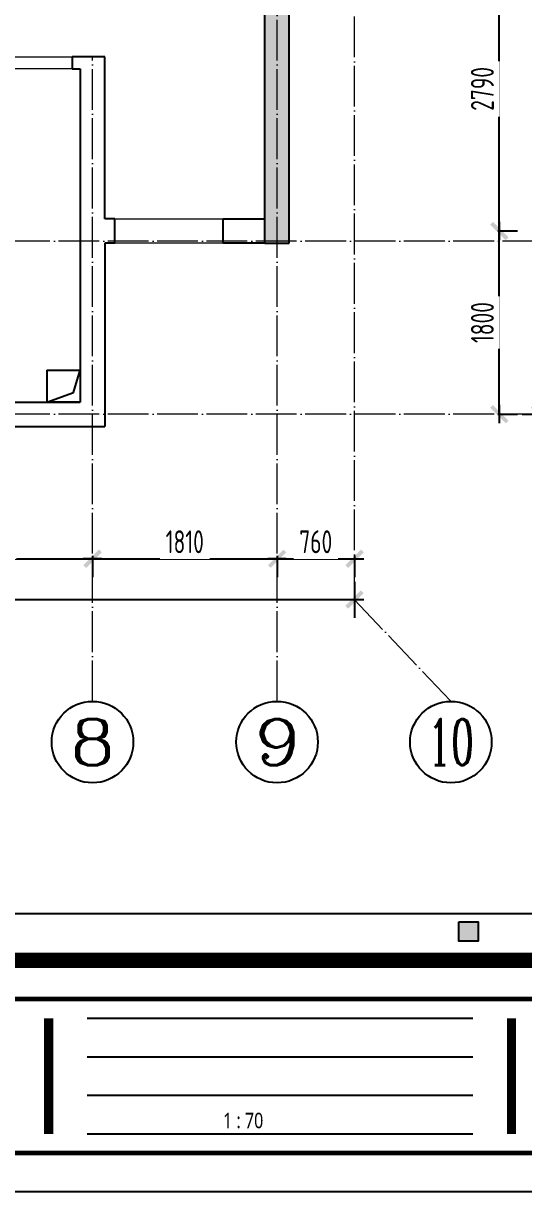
# Model space of a CAD drawing. Header units: inches. Extents: x 600 to 250244, y -404780 to 1000.
# Drawn here: x 78586 to 83492, y -292400 to -280931 of the extents above; entities that cross this region are included whole.
import ezdxf
from ezdxf.enums import TextEntityAlignment as Align

# ---------------------------------------------------------------- set-up
doc = ezdxf.new("R2010")
doc.units = ezdxf.units.IN
doc.header["$MEASUREMENT"] = 0
doc.linetypes.add('DOTE', pattern=[2.42, 2, -0.2, 0.02, -0.2])
for name, color, linetype in [('15开关布置图-YJ', 2, 'Continuous'), ('AXIS', 1, 'Continuous'), ('AXIS_TEXT', 7, 'Continuous'), ('A图框', 7, 'Continuous'), ('D-ARCHI', 250, 'Continuous'), ('EVH 立面填充', 8, 'Continuous'), ('IBS-182-原建筑非承重墙', 150, 'Continuous'), ('IBS-200-原建筑承重墙柱', 200, 'Continuous'), ('外标注', 50, 'Continuous')]:
    doc.layers.add(name, color=color, linetype=linetype)
doc.layers.add('门', color=65, linetype='Continuous', lineweight=13)
doc.styles.add('05.YBC-内标注2.5', font='SimSun.ttf', dxfattribs={"width": 0.8, "height": 2.5})
doc.styles.add('_TCH_AXIS', font='COMPLEX', dxfattribs={"bigfont": 'GBCBIG'})
doc.styles.add('COMPLEX', font='COMPLEX')
doc.styles.add('HBA-DIMT', font='ARCHS.SHX', dxfattribs={"width": 0.8})
doc.dimstyles.new('HBA_40', dxfattribs={"dimscale": 50, "dimtxt": 2.5, "dimasz": 0.1, "dimexe": 2, "dimexo": 2.5, "dimgap": 0.6, "dimtad": 1, "dimdec": 0, "dimrnd": 5, "dimzin": 0, "dimtxsty": 'HBA-DIMT', "dimblk": 'HBA_DIMENSION_TICK', "dimblk1": 'HBA_DIMENSION_TICK', "dimblk2": 'HBA_DIMENSION_TICK', "dimcen": 0.125, "dimclrd": 44, "dimclre": 44, "dimclrt": 2, "dimadec": 0, "dimazin": 0, "dimtfac": 1, "dimtdec": 0, "dimtix": 1, "dimtmove": 1, "dimatfit": 3, "dimldrblk": 'HBA_Leader_Dot', "dimfxl": 0, "dimtvp": 1, "dimtfill": 1, "dimtolj": 1, "dimtzin": 0, "dimarcsym": 0})

# ---------------------------------------------------------------- blocks, each defined once
blk = doc.blocks.new('HBA_DIMENSION_TICK')
at = {"color": 0, "linetype": 'ByBlock'}
for p, q in [((-10, 0), (0, 0)), ((0, 0), (10, 0))]:
    blk.add_line(p, q, dxfattribs=at)
at = {"color": 50, "linetype": 'ByBlock'}
blk.add_solid([(-10, -7), (-7, -10), (7, 10), (10, 7)], dxfattribs=at)
blk = doc.blocks.new('*D146')
at = {"layer": 'Defpoints', "color": 0, "transparency": 16777216}
for p in [(77224, -285932), (79264, -285932), (79264, -286187)]:
    blk.add_point(p, dxfattribs=at)
at = {"layer": '外标注', "color": 44, "lineweight": -2, "transparency": 16777216}
for p, q in [((77224, -286157), (77224, -286367)), ((79264, -286157), (79264, -286367)), ((77233, -286187), (79255, -286187))]:
    blk.add_line(p, q, dxfattribs=at)
at = {"layer": '外标注', "color": 44, "lineweight": -2, "transparency": 16777216, "xscale": 9, "yscale": 9, "zscale": 9, "rotation": 180}
blk.add_blockref('HBA_DIMENSION_TICK', (77224, -286187), dxfattribs=at)
at = {"layer": '外标注', "color": 44, "lineweight": -2, "transparency": 16777216, "xscale": 9, "yscale": 9, "zscale": 9}
blk.add_blockref('HBA_DIMENSION_TICK', (79264, -286187), dxfattribs=at)
at = {"layer": '外标注', "color": 2, "transparency": 16777216, "insert": (78244, -286020), "char_height": 225, "attachment_point": 5, "style": 'HBA-DIMT', "bg_fill": 3, "box_fill_scale": 1.25, "bg_fill_color": 256, "bg_fill_true_color": 13158600, "bg_fill_transparency": 0}
blk.add_mtext('\\A1;2040', dxfattribs=at)
blk = doc.blocks.new('HBA_Leader_Dot')
at = {"color": 0, "linetype": 'ByBlock'}
blk.add_line((-5, 0), (-10, 0), dxfattribs=at)
at = {"color": 0, "linetype": 'ByBlock', "const_width": 5}
blk.add_lwpolyline([(-2.5, 0, 1), (2.5, 0, 1)], format="xyb", close=True, dxfattribs=at)
blk = doc.blocks.new('*D147')
at = {"layer": 'Defpoints', "color": 0, "transparency": 16777216}
for p in [(79264, -285932), (81074, -285932), (81074, -286187)]:
    blk.add_point(p, dxfattribs=at)
at = {"layer": '外标注', "color": 44, "lineweight": -2, "transparency": 16777216}
for p, q in [((79264, -286157), (79264, -286367)), ((81074, -286157), (81074, -286367)), ((79273, -286187), (81065, -286187))]:
    blk.add_line(p, q, dxfattribs=at)
at = {"layer": '外标注', "color": 44, "lineweight": -2, "transparency": 16777216, "xscale": 9, "yscale": 9, "zscale": 9, "rotation": 180}
blk.add_blockref('HBA_DIMENSION_TICK', (79264, -286187), dxfattribs=at)
at = {"layer": '外标注', "color": 44, "lineweight": -2, "transparency": 16777216, "xscale": 9, "yscale": 9, "zscale": 9}
blk.add_blockref('HBA_DIMENSION_TICK', (81074, -286187), dxfattribs=at)
at = {"layer": '外标注', "color": 2, "transparency": 16777216, "insert": (80169, -286020), "char_height": 225, "attachment_point": 5, "style": 'HBA-DIMT', "bg_fill": 3, "box_fill_scale": 1.25, "bg_fill_color": 256, "bg_fill_true_color": 13158600, "bg_fill_transparency": 0}
blk.add_mtext('\\A1;1810', dxfattribs=at)
blk = doc.blocks.new('*D148')
at = {"layer": 'Defpoints', "color": 0, "transparency": 16777216}
for p in [(81074, -285932), (81834, -285932), (81834, -286187)]:
    blk.add_point(p, dxfattribs=at)
at = {"layer": '外标注', "color": 44, "lineweight": -2, "transparency": 16777216}
for p, q in [((81074, -286157), (81074, -286367)), ((81834, -286157), (81834, -286367)), ((81083, -286187), (81825, -286187))]:
    blk.add_line(p, q, dxfattribs=at)
at = {"layer": '外标注', "color": 44, "lineweight": -2, "transparency": 16777216, "xscale": 9, "yscale": 9, "zscale": 9, "rotation": 180}
blk.add_blockref('HBA_DIMENSION_TICK', (81074, -286187), dxfattribs=at)
at = {"layer": '外标注', "color": 44, "lineweight": -2, "transparency": 16777216, "xscale": 9, "yscale": 9, "zscale": 9}
blk.add_blockref('HBA_DIMENSION_TICK', (81834, -286187), dxfattribs=at)
at = {"layer": '外标注', "color": 2, "transparency": 16777216, "insert": (81454, -286020), "char_height": 225, "attachment_point": 5, "style": 'HBA-DIMT', "bg_fill": 3, "box_fill_scale": 1.25, "bg_fill_color": 256, "bg_fill_true_color": 13158600, "bg_fill_transparency": 0}
blk.add_mtext('\\A1;760', dxfattribs=at)
blk = doc.blocks.new('*D149')
at = {"layer": 'Defpoints', "color": 0, "transparency": 16777216}
for p in [(67134, -286187), (81834, -286187), (81834, -286587)]:
    blk.add_point(p, dxfattribs=at)
at = {"layer": '外标注', "color": 44, "lineweight": -2, "transparency": 16777216}
for p, q in [((67134, -286412), (67134, -286767)), ((81834, -286412), (81834, -286767)), ((67143, -286587), (81825, -286587))]:
    blk.add_line(p, q, dxfattribs=at)
at = {"layer": '外标注', "color": 44, "lineweight": -2, "transparency": 16777216, "xscale": 9, "yscale": 9, "zscale": 9, "rotation": 180}
blk.add_blockref('HBA_DIMENSION_TICK', (67134, -286587), dxfattribs=at)
at = {"layer": '外标注', "color": 44, "lineweight": -2, "transparency": 16777216, "xscale": 9, "yscale": 9, "zscale": 9}
blk.add_blockref('HBA_DIMENSION_TICK', (81834, -286587), dxfattribs=at)
at = {"layer": '外标注', "color": 2, "transparency": 16777216, "insert": (74484, -286420), "char_height": 225, "attachment_point": 5, "style": 'HBA-DIMT', "bg_fill": 3, "box_fill_scale": 1.25, "bg_fill_color": 256, "bg_fill_true_color": 13158600, "bg_fill_transparency": 0}
blk.add_mtext('\\A1;14700', dxfattribs=at)
blk = doc.blocks.new('*D150')
at = {"layer": 'Defpoints', "color": 0, "transparency": 16777216}
for p in [(83013, -282969), (83254, -282969), (83013, -284767)]:
    blk.add_point(p, dxfattribs=at)
at = {"layer": '外标注', "color": 44, "lineweight": -2, "transparency": 16777216}
for p, q in [((83238, -282969), (83434, -282969)), ((83254, -284758), (83254, -282978)), ((83238, -284767), (83434, -284767))]:
    blk.add_line(p, q, dxfattribs=at)
at = {"layer": '外标注', "color": 44, "lineweight": -2, "transparency": 16777216, "xscale": 9, "yscale": 9, "zscale": 9}
for p, rotation in [((83254, -282969), 90), ((83254, -284767), 270)]:
    blk.add_blockref('HBA_DIMENSION_TICK', p, dxfattribs=dict(at, rotation=rotation))
at = {"layer": '外标注', "color": 2, "transparency": 16777216, "insert": (83088, -283868), "char_height": 225, "attachment_point": 5, "rotation": 90, "style": 'HBA-DIMT', "bg_fill": 3, "box_fill_scale": 1.25, "bg_fill_color": 256, "bg_fill_true_color": 13158600, "bg_fill_transparency": 0}
blk.add_mtext('\\A1;1800', dxfattribs=at)
blk = doc.blocks.new('*D151')
at = {"layer": 'Defpoints', "color": 0, "transparency": 16777216}
for p in [(83013, -280179), (83254, -280179), (83013, -282969)]:
    blk.add_point(p, dxfattribs=at)
at = {"layer": '外标注', "color": 44, "lineweight": -2, "transparency": 16777216}
for p, q in [((83238, -280179), (83434, -280179)), ((83254, -282960), (83254, -280188)), ((83238, -282969), (83434, -282969))]:
    blk.add_line(p, q, dxfattribs=at)
at = {"layer": '外标注', "color": 44, "lineweight": -2, "transparency": 16777216, "xscale": 9, "yscale": 9, "zscale": 9}
for p, rotation in [((83254, -280179), 90), ((83254, -282969), 270)]:
    blk.add_blockref('HBA_DIMENSION_TICK', p, dxfattribs=dict(at, rotation=rotation))
at = {"layer": '外标注', "color": 2, "transparency": 16777216, "insert": (83088, -281574), "char_height": 225, "attachment_point": 5, "rotation": 90, "style": 'HBA-DIMT', "bg_fill": 3, "box_fill_scale": 1.25, "bg_fill_color": 256, "bg_fill_true_color": 13158600, "bg_fill_transparency": 0}
blk.add_mtext('\\A1;2790', dxfattribs=at)
blk = doc.blocks.new('*D154')
at = {"layer": 'Defpoints', "color": 0, "transparency": 16777216}
for p in [(83254, -275458), (83654, -275458), (83254, -284767)]:
    blk.add_point(p, dxfattribs=at)
at = {"layer": '外标注', "color": 44, "lineweight": -2, "transparency": 16777216}
for p, q in [((83479, -275458), (83834, -275458)), ((83654, -284758), (83654, -275467)), ((83479, -284767), (83834, -284767))]:
    blk.add_line(p, q, dxfattribs=at)
at = {"layer": '外标注', "color": 44, "lineweight": -2, "transparency": 16777216, "xscale": 9, "yscale": 9, "zscale": 9}
for p, rotation in [((83654, -275458), 90), ((83654, -284767), 270)]:
    blk.add_blockref('HBA_DIMENSION_TICK', p, dxfattribs=dict(at, rotation=rotation))
at = {"layer": '外标注', "color": 2, "transparency": 16777216, "insert": (83488, -280113), "char_height": 225, "attachment_point": 5, "rotation": 90, "style": 'HBA-DIMT', "bg_fill": 3, "box_fill_scale": 1.25, "bg_fill_color": 256, "bg_fill_true_color": 13158600, "bg_fill_transparency": 0}
blk.add_mtext('\\A1;9310', dxfattribs=at)
blk = doc.blocks.new('_AXISO')
blk.add_circle((0, 0), 0.5)
at = {"layer": 'AXIS_TEXT', "style": 'COMPLEX', "width": 1.041667}
blk.add_attdef('A', text='', height=0.56, dxfattribs=at).set_placement((-0.25, -0.28), (0.25, -0.28), align=Align.FIT)
blk = doc.blocks.new('gegeg')
at = {"layer": 'A图框'}
h = blk.add_hatch(color=256, dxfattribs=at)
h.dxf.hatch_style = 1
h.paths.add_polyline_path([(154931, -57558), (154756, -57558), (154756, -57733), (154931, -57733)])
for p, q in [((133887, -57482), (161887, -57482)), ((151384, -58433), (154884, -58433)), ((151384, -58783), (154884, -58783)), ((151384, -59133), (154884, -59133)), ((151384, -59483), (154884, -59483))]:
    blk.add_line(p, q, dxfattribs=at)
for points in [[(162587, -39218), (162587, -60008), (133187, -60008), (133187, -39218)], [(154756, -57558), (154931, -57558), (154931, -57733), (154756, -57733)]]:
    blk.add_lwpolyline(points, close=True, dxfattribs=at)
for points, const_width in [([(161887, -57908), (133887, -57908)], 140), ([(151034, -58433), (151034, -59483)], 84), ([(155234, -58433), (155234, -59483)], 84)]:
    blk.add_lwpolyline(points, dxfattribs=dict(at, const_width=const_width))
at = {"layer": 'A图框', "const_width": 42}
blk.add_lwpolyline([(133537, -58258), (162237, -58258), (162237, -59658), (133537, -59658)], close=True, dxfattribs=at)
at = {"layer": '', "insert": (152579, -59363), "char_height": 175, "width": 3199.54, "attachment_point": 4, "style": '05.YBC-内标注2.5'}
blk.add_mtext('{\\fMicrosoft YaHei|b0|i0|c134|p34;\\H0.8x; 1 : 70}', dxfattribs=at)

msp = doc.modelspace()

# ---------------------------------------------------------------- hatches: boundary and pattern name
at = {"layer": 'EVH 立面填充'}
h = msp.add_hatch(color=256, dxfattribs=at)
h.dxf.hatch_style = 1
h.paths.add_polyline_path([(81194.4, -280298.6), (81954.4, -280298.6), (81954.4, -280058.6), (80954.4, -280058.6), (80954.4, -283088.6), (81194.4, -283088.6)])

# ---------------------------------------------------------------- linework, layer by layer
at = {"layer": 'IBS-182-原建筑非承重墙'}
for p, q in [((79384.1, -281258.6), (79064.1, -281258.6)), ((79064.1, -281258.6), (79064.1, -281378.6)), ((79384.1, -282848.6), (79384.1, -281258.6)), ((79064.1, -281378.6), (79144.1, -281378.6)), ((79144.1, -281378.6), (79144.1, -284648.6)), ((79484.1, -282848.6), (79384.1, -282848.6)), ((79484.1, -283088.6), (79484.1, -282848.6)), ((80544.4, -283088.6), (80544.4, -282848.6)), ((80544.4, -282848.6), (80954.4, -282848.6)), ((79484.1, -283088.6), (79384.1, -283088.6)), ((79384.1, -283088.6), (79384.1, -284887)), ((80954.4, -283088.6), (80544.4, -283088.6)), ((78815.8, -284335.6), (78815.8, -284648.6)), ((78815.8, -284335.6), (79144.1, -284335.6)), ((79077.5, -284556), (79144.1, -284335.6)), ((78815.8, -284648.6), (79077.5, -284556)), ((77344.1, -284648.6), (79144.1, -284648.6)), ((79144.1, -284648.6), (78815.8, -284648.6)), ((77344.1, -284887), (79384.1, -284887))]:
    msp.add_line(p, q, dxfattribs=at)
at = {"layer": 'IBS-200-原建筑承重墙柱', "ltscale": 0.02}
for p, q in [((80954.4, -283088.6), (80954.4, -280058.6)), ((81194.4, -283088.6), (81194.4, -280298.6)), ((80954.4, -283088.6), (81194.4, -283088.6))]:
    msp.add_line(p, q, dxfattribs=at)
at = {"layer": '门', "color": 8, "lineweight": 5}
for points in [[(77484.1, -281258.6), (79064.1, -281258.6), (79064.1, -281378.6), (77484.1, -281378.6)], [(79484.1, -282848.6), (80544.4, -282848.6), (80544.4, -283088.6), (79484.1, -283088.6)]]:
    msp.add_lwpolyline(points, close=True, dxfattribs=at)

# ---------------------------------------------------------------- block references
at = {"layer": 'AXIS'}
ref = msp.add_blockref('_AXISO', (79264.1, -287987), dxfattribs=dict(at, xscale=800, yscale=800, zscale=800))
ref.add_attrib('A', '8', dxfattribs={"layer": 'AXIS_TEXT', "height": 452.5, "style": '_TCH_AXIS', "width": 1.5}).set_placement((79037.8, -288213.2), (79490.3, -288213.2), align=Align.FIT)
ref = msp.add_blockref('_AXISO', (81074.4, -287987), dxfattribs=dict(at, xscale=800, yscale=800, zscale=800))
ref.add_attrib('A', '9', dxfattribs={"layer": 'AXIS_TEXT', "height": 452.5, "style": '_TCH_AXIS', "width": 1.5}).set_placement((80848.1, -288213.2), (81300.6, -288213.2), align=Align.FIT)
ref = msp.add_blockref('_AXISO', (82779, -287987), dxfattribs=dict(at, xscale=800, yscale=800, zscale=800))
ref.add_attrib('A', '10', dxfattribs={"layer": 'AXIS_TEXT', "height": 452.55, "style": '_TCH_AXIS', "width": 0.724138}).set_placement((82552.8, -288213.2), (83005.3, -288213.2), align=Align.FIT)

# ---------------------------------------------------------------- dimensions: what is measured, and where the dimension line sits
at = {"layer": '外标注'}
dim = msp.add_linear_dim(base=(83254.4, -282968.6), p1=(83012.6, -284767), p2=(83012.6, -282968.6), angle=270, dimstyle='HBA_40', override={"dimscale": 90, "dimfxl": 200, "dimfxlon": 1}, dxfattribs=at)
dim.commit()
dim.dimension.update_dxf_attribs({"geometry": '*D150', "text_midpoint": (83087.9, -283867.8)})
dim = msp.add_linear_dim(base=(79264.1, -286187), p1=(77224.1, -285931.9), p2=(79264.1, -285931.9), dimstyle='HBA_40', override={"dimscale": 90, "dimfxl": 200, "dimfxlon": 1}, dxfattribs=at)
dim.commit()
dim.dimension.update_dxf_attribs({"geometry": '*D146', "text_midpoint": (78244.1, -286020.5)})

# ---------------------------------------------------------------- next in the draw order: dimensions: what is measured, and where the dimension line sits
dim = msp.add_linear_dim(base=(83254.4, -280178.6), p1=(83012.6, -282968.6), p2=(83012.6, -280178.6), angle=270, dimstyle='HBA_40', override={"dimscale": 90, "dimfxl": 200, "dimfxlon": 1}, dxfattribs=at)
dim.commit()
dim.dimension.update_dxf_attribs({"geometry": '*D151', "text_midpoint": (83087.9, -281573.6)})
dim = msp.add_linear_dim(base=(81074.4, -286187), p1=(79264.1, -285931.9), p2=(81074.4, -285931.9), dimstyle='HBA_40', override={"dimscale": 90, "dimfxl": 200, "dimfxlon": 1}, dxfattribs=at)
dim.commit()
dim.dimension.update_dxf_attribs({"geometry": '*D147', "text_midpoint": (80169.2, -286020.5)})

# ---------------------------------------------------------------- next in the draw order: dimensions: what is measured, and where the dimension line sits
dim = msp.add_linear_dim(base=(83654.4, -275458.4), p1=(83254.4, -284767), p2=(83254.4, -275458.4), angle=90, dimstyle='HBA_40', override={"dimscale": 90, "dimfxl": 200, "dimfxlon": 1}, dxfattribs=at)
dim.commit()
dim.dimension.update_dxf_attribs({"geometry": '*D154', "text_midpoint": (83487.9, -280112.7)})
dim = msp.add_linear_dim(base=(81834.4, -286187), p1=(81074.4, -285931.9), p2=(81834.4, -285931.9), dimstyle='HBA_40', override={"dimscale": 90, "dimfxl": 200, "dimfxlon": 1}, dxfattribs=at)
dim.commit()
dim.dimension.update_dxf_attribs({"geometry": '*D148', "text_midpoint": (81454.4, -286020.5)})

# ---------------------------------------------------------------- next in the draw order: linework, layer by layer
at = {"layer": 'D-ARCHI', "color": 251, "linetype": 'DOTE', "lineweight": 5, "ltscale": 200}
for p, q in [((84654.4, -283068.6), (64327.1, -283068.6)), ((84654.4, -284767), (64327.1, -284767))]:
    msp.add_line(p, q, dxfattribs=at)

# ---------------------------------------------------------------- next in the draw order: dimensions: what is measured, and where the dimension line sits
at = {"layer": '外标注'}
dim = msp.add_linear_dim(base=(81834.4, -286587), p1=(67134.4, -286187), p2=(81834.4, -286187), dimstyle='HBA_40', override={"dimscale": 90, "dimfxl": 200, "dimfxlon": 1}, dxfattribs=at)
dim.commit()
dim.dimension.update_dxf_attribs({"geometry": '*D149', "text_midpoint": (74484.4, -286420.5)})

# ---------------------------------------------------------------- next in the draw order: linework, layer by layer
at = {"layer": 'D-ARCHI', "color": 251, "linetype": 'DOTE', "lineweight": 5, "ltscale": 200}
for p, q in [((81834.4, -286587), (81834.4, -272638.4)), ((81074.4, -287587), (81074.4, -280058.6)), ((79264.1, -287587), (79264.1, -281258.6)), ((81834.4, -286589.5), (82779, -287587))]:
    msp.add_line(p, q, dxfattribs=at)

# ---------------------------------------------------------------- next in the draw order: block references
at = {"layer": '15开关布置图-YJ', "color": 2, "xscale": 1.081091401797356, "yscale": 1.081091401797356, "zscale": 1.081091401797356}
msp.add_blockref('gegeg', (-84448.6, -227526.4), dxfattribs=at)

doc.saveas('drawing.dxf')
